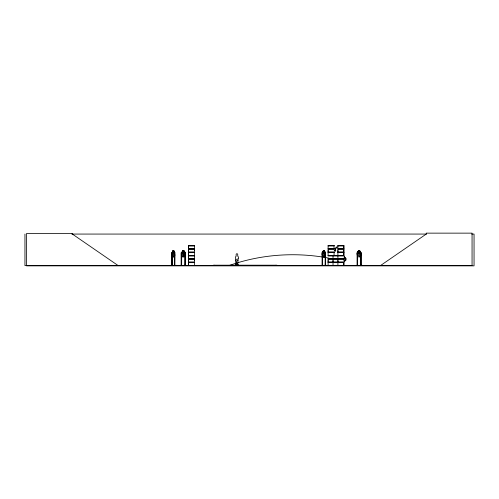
<?xml version="1.0" encoding="UTF-8"?>
<svg xmlns="http://www.w3.org/2000/svg" width="499" height="499" viewBox="0 0 499 499"><rect width="100%" height="100%" fill="white"/><g stroke="black" fill="none" stroke-linecap="round" stroke-linejoin="round"><path stroke-width="0.75" d="M188.441 262.062L188.441 259.137L194.385 259.137L194.379 262.062L188.435 262.062L188.435 259.137M188.441 252.057L188.441 249.138L194.385 249.138L194.379 252.057L188.435 252.057L188.435 249.138M194.379 260.603L194.379 259.137M194.379 250.598L194.379 249.138M343.855 262.044L328.111 262.044L328.117 260.584M334.056 252.039L328.111 252.039L328.117 250.579M333.033 260.603L333.033 262.062L333.026 259.137M337.917 260.584L337.917 262.044L337.91 259.118M337.91 252.039L337.91 249.12L343.855 249.12L343.855 252.039L337.91 252.039L337.917 250.579M343.848 249.12L343.848 252.039M172.267 252.806L172.186 265.593M174.662 252.775L174.538 265.593M322.491 252.775L322.535 265.593M360.677 252.775L360.69 265.593M181.742 252.775L181.642 265.593M185.117 252.775L185.085 265.593M237.418 263.753L237.468 265.088M236.863 264.002L237.106 264.196M325.248 252.762L325.192 265.593M172.935 250.897L172.448 254.39L173.103 255.588L173.752 255.588L174.394 254.39L174.394 252.881L173.908 250.897L172.897 250.897M169.941 265.555L176.69 265.356L169.928 265.562M169.947 265.356L176.69 265.356M325.217 252.874L325.654 252.881M320.526 265.356L327.313 265.356M360.671 252.831L361.076 252.881L361.02 265.593M358.638 265.593L355.762 265.562L362.505 265.356M181.736 252.831L181.224 252.881M180.045 265.555L182.316 265.555M172.922 250.841L171.924 252.881L171.887 254.877L172.922 256.891M173.87 256.842L174.918 254.877L173.883 256.891M324.406 256.891L325.579 254.877L324.437 256.891L323.246 256.891L322.104 254.877L322.104 252.862L323.283 250.841L324.437 250.841L325.579 252.862L325.654 265.593L325.685 265.131L325.186 265.131M323.302 250.897L322.179 252.881L322.186 265.593M359.704 256.842L361.039 254.877L359.729 256.891L358.425 256.891L357.141 254.877L357.141 252.862L358.457 250.841L359.76 250.841L361.039 252.862L359.729 250.841M357.178 265.593L357.172 252.862L358.475 250.897M181.181 265.593L181.243 252.862L182.665 250.841M182.64 250.841L184.081 250.841L185.478 252.862L185.453 254.877L184.056 256.891L182.64 256.891M360.365 251.852L359.068 253.255L357.783 251.852M237.823 265.593L237.181 265.587L237.543 265.587M238.31 265.58L235.778 265.48M345.863 260.066L344.123 261.657L345.819 260.041L345.795 258.476L344.148 256.86L345.863 258.451L345.838 260.066L344.104 260.815M380.45 265.593L426.258 234.068L426.258 233.139L472.06 233.139L472.06 265.593L24.95 265.593L24.95 234.068M186.576 265.53L180.058 265.337L182.353 265.593M235.902 265.593L235.753 264.557L235.933 265.219M237.692 265.48L237.611 264.9M238.004 265.587L238.135 264.557L237.948 265.219M188.416 255.469L194.385 255.619M188.435 265.468L188.435 262.649L194.385 262.649L194.385 265.468L188.416 265.587M345.601 259.511L343.349 260.041M172.224 252.881L171.799 252.881L171.793 265.593M71.781 234.068L426.495 234.068M471.711 234.068L474.05 234.068L474.05 265.861L26.559 265.861L26.559 233.47L72.367 233.47L72.367 234.068L118.169 265.593M188.429 245.614L194.385 245.614M337.904 245.714L343.861 245.708L343.855 248.533L337.91 248.533M328.117 245.888L334.049 245.888M337.917 245.888L343.848 245.888L343.848 248.533M194.379 245.907L188.441 245.907L188.441 248.552L194.385 248.552L194.385 245.733L188.429 245.733L188.435 248.552M334.056 248.533L328.111 248.533L328.111 245.714L334.062 245.714L334.049 248.533M188.391 248.752L194.423 248.752M328.068 248.733L334.099 248.733M337.867 248.733L343.898 248.733M188.391 248.932L194.423 248.932M328.068 248.914L334.099 248.914M337.867 248.914L343.898 248.914M334.056 249.12L328.111 249.12L328.111 252.039M324.425 250.897L323.265 250.897L322.703 254.39L323.452 255.588L324.2 255.588L324.943 254.39L324.387 250.897L325.541 252.881L325.467 265.593L325.398 265.131M359.735 250.897L358.444 250.897L357.814 252.881L357.814 254.39L358.662 255.588L359.498 255.588L360.334 254.39L359.704 250.897M188.391 252.263L194.423 252.263M328.068 252.244L334.099 252.244M337.867 252.244L343.898 252.244M188.391 252.444L194.423 252.444M328.068 252.425L334.099 252.425M337.867 252.425L343.898 252.425M188.435 252.65L194.385 252.65L194.385 255.463L188.441 255.388L188.435 252.65L188.441 255.388L194.385 255.469M343.855 252.625L337.91 252.625L337.91 255.444L343.861 255.451L343.855 252.625L343.848 255.369M181.243 252.862L181.355 265.593M322.104 252.862L322.61 252.881L322.647 265.593M357.141 252.862L357.658 252.881L357.602 265.593M174.438 252.881L174.918 252.862L174.868 265.593M357.141 253.255L361.008 253.255M171.887 254.877L172.935 256.842M181.243 254.877L182.665 256.891M322.104 254.877L323.302 256.842M334.056 255.557L328.111 255.557L343.861 255.6L337.91 255.557M328.105 255.713L343.861 255.713M194.379 255.906L188.441 255.906L188.441 258.551L194.385 258.551L194.385 255.738L188.429 255.719L188.435 258.551M328.117 255.887L343.848 255.887M172.879 256.891L173.926 256.891M345.863 258.451L344.104 257.69M328.111 258.532L344.104 258.482L345.601 258.993M188.391 258.756L194.423 258.756M328.068 258.738L343.898 258.738M188.391 258.937L194.423 258.937M328.068 258.919L343.898 258.919M343.855 259.118L328.111 259.118L328.111 262.044M188.391 262.262L194.423 262.262M328.068 262.243L343.898 262.243M328.068 262.424L333.157 262.424M337.867 262.424L343.898 262.424M188.391 262.443L194.423 262.443M332.983 262.443L338.072 262.443M333.126 262.63L328.111 262.63L328.111 265.443L343.861 265.456L343.855 262.63L337.91 262.63L337.91 265.443M338.041 262.649L333.026 262.649L333.026 265.468M171.768 265.131L172.236 265.131L172.23 265.593M174.407 265.131L174.875 265.131M181.181 265.131L181.723 265.131L181.723 265.593M184.904 265.131L185.453 265.131L185.453 265.593M322.148 265.131L322.653 265.131M357.172 265.131L357.702 265.131L357.702 265.593M236.47 265.256L237.156 265.256M194.379 265.387L188.441 265.387L188.441 262.649M328.117 265.368L343.848 265.368L343.848 262.63M355.787 265.356L358.606 265.356M237.611 265.456L236.021 265.456L236.345 265.58M184.037 250.897L185.41 252.881L184.948 252.881L184.904 265.593M173.883 250.841L174.887 252.881L173.926 250.841L172.879 250.841L171.887 252.862L171.999 265.593M236.245 264.433L236.064 261.027A1.06 1.06 0 0 1 236.283 259.361M361.12 265.593L361.12 265.131L360.59 265.131L360.59 265.593M360.97 252.881L360.927 265.593M360.727 252.881L360.783 265.593M357.484 252.712L357.509 265.593M357.384 265.131L357.384 265.593M357.315 252.881L357.272 265.593M345.57 258.993L345.57 259.511M337.91 255.719L337.917 258.532M333.026 255.738L333.033 258.551M325.342 252.881L325.311 265.593M322.354 265.131L322.429 265.593M322.304 252.881L322.267 265.593M276.889 265.593L276.889 265.2L213.298 265.2L213.298 265.593M275.959 265.2L275.959 265.593M248.296 265.593L246.313 265.593M245.202 265.593L243.219 265.593M237.487 264.9L237.487 265.343M237.306 265.219L237.306 263.828L236.576 263.828L236.576 265.219M214.227 265.2L214.227 265.593M185.329 252.881L185.372 265.593M185.272 265.131L185.26 265.593M183.376 250.841L183.376 256.891M181.549 265.131L181.536 265.593M174.737 265.131L174.737 265.593M174.706 254.371L174.619 265.593M174.438 254.371L174.407 265.593M172.068 255.868L172.099 265.593M171.899 265.131L171.812 265.593M229.521 265.387A171.151 149.238 4.4 0 1 236.376 263.129M237.761 262.705A171.151 149.238 4.4 0 1 328.591 258.064M237.736 259.748A1.06 1.06 0 0 1 237.736 260.809M338.172 246.568A4.004 3.412 -90 0 0 334.754 250.573L334.193 250.573L335.01 251.502L335.833 250.573L335.266 250.573A3.343 2.851 -90 0 1 338.116 247.23M238.067 258.744L237.736 264.875L236.146 264.875L235.821 258.744A1.591 1.591 0 0 1 236.146 256.243L236.146 254.527A0.792 0.792 0 0 1 236.944 253.735A0.792 0.792 0 0 1 237.736 254.527L237.736 256.243A1.591 1.591 0 0 1 238.067 258.744M173.259 251.159L172.941 253.766L173.583 254.546L173.914 252.881L173.583 251.159L173.215 251.159M323.633 251.159L323.271 253.766L324.007 254.546L324.387 252.881L324.007 251.159L323.633 251.159M358.862 251.159L358.45 253.766L359.28 254.546L359.71 252.881L359.28 251.159L358.862 251.159M183.139 251.159L182.69 253.766L183.595 254.546L184.062 252.881L183.595 251.159L183.114 251.159M182.69 250.897L181.998 254.39L182.921 255.588L183.838 255.588L184.742 254.39L184.742 252.881L184.062 250.897L182.665 250.897M236.214 265.387L236.214 265.387M334.056 245.583L328.111 245.583L334.062 245.595M343.855 245.583L337.91 245.583L343.861 245.595M334.056 252.625L328.111 252.625L328.111 255.444L334.062 255.451L334.056 252.625M344.447 256.885L344.36 257.316L344.447 256.885M344.447 261.127L344.36 261.557L344.447 261.127"/></g></svg>
